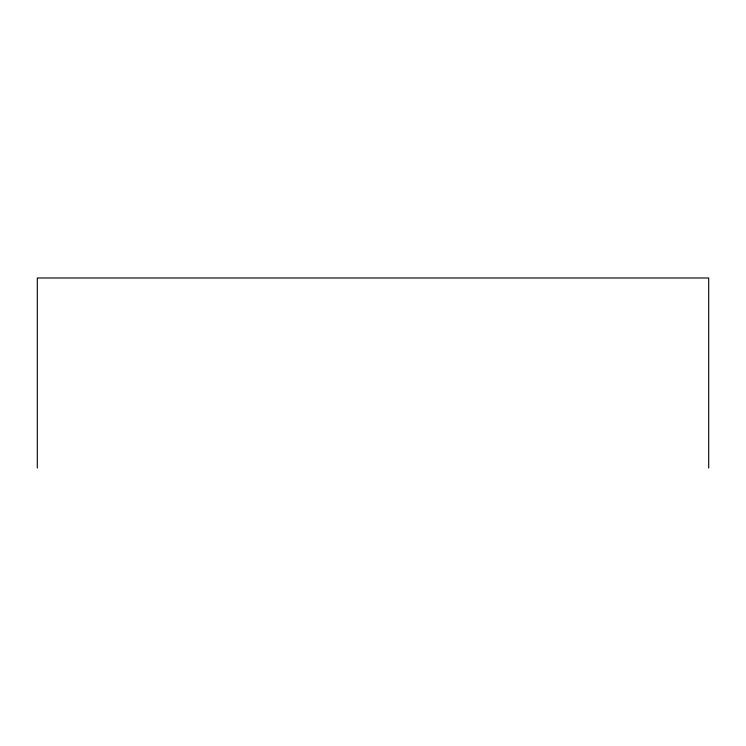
<?xml version="1.0" encoding="UTF-8"?>
<svg xmlns="http://www.w3.org/2000/svg" width="746" height="746" viewBox="0 0 746 746"><rect width="100%" height="100%" fill="white"/><g stroke="black" fill="none" stroke-linecap="round" stroke-linejoin="round"><path stroke-width="1.12" d="M708.7 468.012L708.7 277.988L37.3 277.988L37.3 468.012"/></g></svg>
